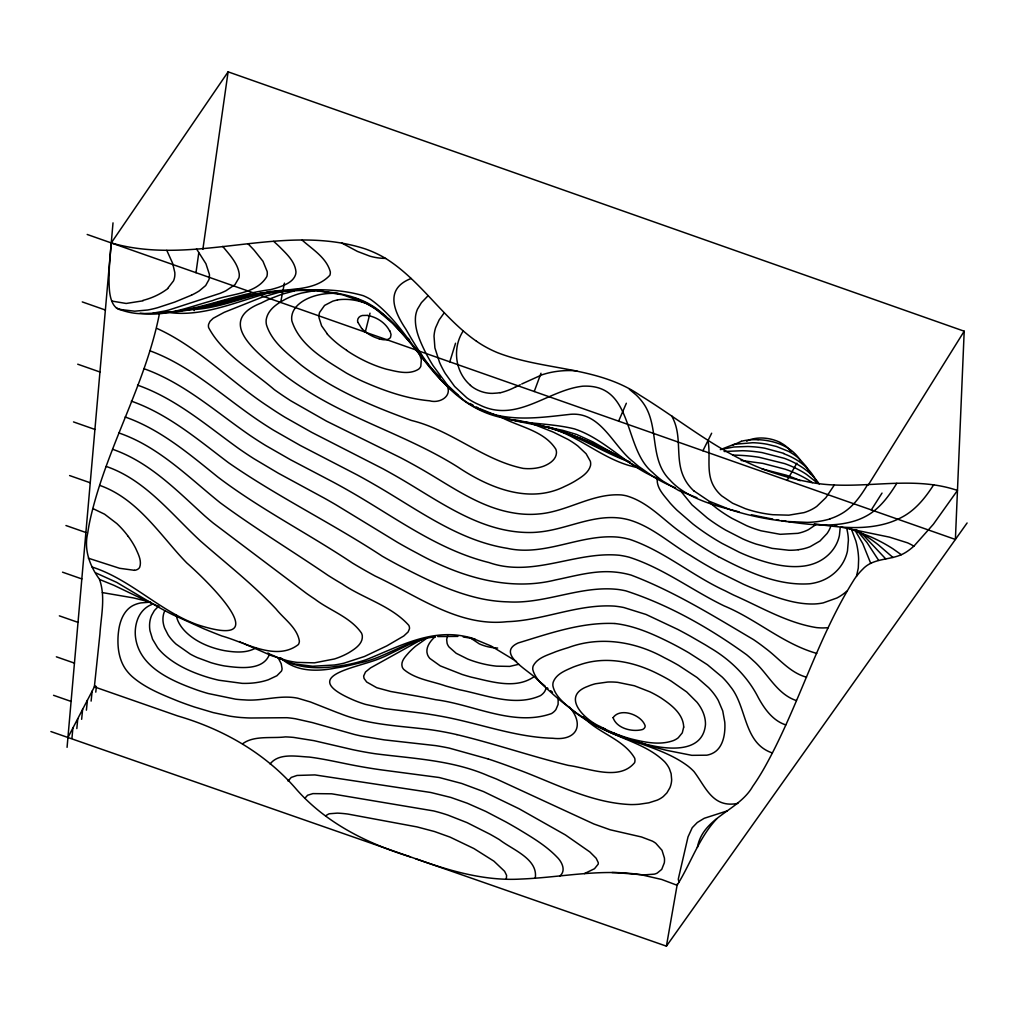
<?xml version="1.0" encoding="UTF-8"?>
<svg xmlns="http://www.w3.org/2000/svg" width="1018" height="1018" viewBox="0 0 1018 1018"><rect width="100%" height="100%" fill="white"/><g stroke="black" fill="none" stroke-linecap="round" stroke-linejoin="round"><path stroke-width="1.5" d="M840.155 528.049L839.43 535.303A67.163 47.642 7.8 0 1 835.994 544.897C831.451 553.487 823.537 560.053 814.464 563.425A42.349 29.789 7.3 0 1 804.665 565.957C787.105 568.388 769.506 563.692 753.065 557.889A151.962 111.815 5.7 0 1 739.208 552.201L722.042 543.383A239.981 181.191 2.9 0 1 692.8 523.901L677.085 510.298A167.563 124.794 5.7 0 1 670.022 502.956C664.461 495.804 656.025 488.004 657.323 478.116M123.407 310.159C112.133 310.312 109.779 296.671 109.282 287.954C108.392 272.913 110.02 257.898 111.255 242.933L228.108 71.845L964.199 331.206L955.393 539.451L87.192 234.471M159.521 313.2C145.879 383.621 107.144 446.737 90.831 516.66A71.922 15.041 -70.3 0 0 87.764 532.859C83.718 549.605 89.686 565.817 99.433 579.191C105.757 596.777 101.062 615.928 99.929 634.036L94.369 686.87L177.717 715.947C223.375 729.257 265.634 753.384 296.811 789.777C326.702 823.562 367.918 843.718 410.369 856.889M67.073 747.339L113.011 222.866M71.985 737.91L72.876 728.023M76.834 728.57L77.775 718.657M81.644 719.319L82.611 709.393M86.403 710.17L87.408 700.219M91.111 701.109L92.142 691.133M95.781 692.138L96.392 686.425M195.99 272.697L198.752 252.998M194.145 310.63L194.591 307.5M202.862 249.372L228.108 71.845M50.9 731.548L666.408 946.155L677.326 883.891M269.579 653.976C263.497 671.256 238.759 667.859 224.367 665.925A80.982 48.94 24.3 0 1 210.841 662.629L197.416 657.653A57.428 34.345 24.1 0 1 190.277 654.09L176.063 644.101A43.469 25.832 24.2 0 1 168.072 634.863L164.598 628.004A50.429 30.044 24.1 0 1 163.096 616.628L163.453 614.63A54.845 32.691 24 0 1 164.763 610.813M280.663 302.435L284.416 283.106M365.258 332.148L370.018 313.175M697.406 847.396C702.738 817.161 738.915 810.862 752.735 786.341A140.522 30.349 -70.8 0 0 764.302 767.992C798.608 706.988 817.11 638.07 854.624 578.809A81.287 20.589 -70.3 0 1 862.513 569.431C873.597 557.101 891.781 560.854 905.027 552.799A151.695 38.9 -67.8 0 0 914.062 545.979L933.379 524.245L957.467 490.434C908.298 473.701 855.922 492.687 805.925 481.399A157.981 95.896 25.6 0 1 775.538 473.459C724.969 457.756 684.452 422.559 640.055 395.315C597.604 366.136 543.828 370.73 497.382 352.622A75.816 47.833 19.1 0 1 476.475 341.234M242.755 743.687C254.067 735.238 271.933 738.61 285.371 736.892A89.559 49.195 20.2 0 1 293.731 737.426L314.002 740.671L352.063 749.515A263.446 169.828 21.7 0 0 375.069 753.727C413.346 758.639 452.679 760.128 488.602 775.932A207.239 109.766 17.4 0 1 496.631 779.101L593.876 823.982L610.176 829.785L641.493 836.974L652.411 841.122A22.205 12.471 13.1 0 1 655.796 843.273L662.018 850.323L664.398 857.945A58.522 32.703 13.8 0 1 664.309 862.844L661.725 869.385L657.195 873.1A18.973 10.536 13.1 0 1 654.307 874.144L643.77 874.907L616.717 872.693A93.656 49.373 13.3 0 0 612.009 872.528M856.482 576.303L858.289 568.044L858.632 559.276A148.335 103.531 10.3 0 0 855.884 541.08L851.341 528.953M449.778 361.848L455.542 343.231M534.234 391.51L540.991 373.25M546.297 688.041L544.745 691.413A29.522 18.528 16.3 0 1 540.431 695.65C514.739 707.128 485.688 694.925 459.818 689.835A866.229 785.018 23.7 0 1 445.617 685.954C431.632 681.029 415.395 679.248 403.739 669.399A10.587 6.553 19.1 0 1 402.25 667.057C400.367 661.344 405.546 656.394 408.956 652.474A167.601 102.118 15.2 0 1 411.005 650.387A185.403 112.565 14.8 0 1 415.637 646.163L427.522 637.726M305.146 797.959L307.576 795.262L312.882 793.607L331.703 793.811L433.681 810.939A99.51 53.19 17.5 0 1 447.831 815.074L467.02 822.62L489.938 834.187A216.758 110.046 18.1 0 1 499.494 839.697C512.118 849.597 538.433 858.861 535.239 878.216M447.653 635.817L446.66 639.457L447.106 643.325A18.273 11.643 18 0 0 448.989 646.952L456.191 653.301L467.669 659.028A72.825 47.49 17.5 0 0 496.542 666.154L509.713 666.408L518.76 664.296M288.056 781.06L291.263 777.421L297.014 775.449L314.906 774.914L430.843 792.5L450.821 797.438L467.326 803.253L485.866 811.461L505.755 821.857A329.17 161.48 18.6 0 1 517.717 828.703C531.498 837.063 545.724 845.322 556.973 857.029C561.821 861.686 566.352 870.555 559.976 875.913M506.29 879.17L506.608 875.391L504.61 871.319L493.921 861.164L473.917 848.554L450.071 837.127L434.431 831.515L417.062 826.921L347.927 814.069A74.416 39.333 18.8 0 0 337.34 813.127L329.603 813.738A15.257 8.246 19.5 0 0 328.61 814.018L326.345 815.354A8.055 4.365 19.6 0 0 325.824 816.232M618.613 421.147L626.35 403.243M270.126 763.958C278.907 752.658 296.569 756.501 309.205 757.048C326.74 759.275 343.906 763.678 361.314 766.694A393.737 264.68 23.2 0 0 381.419 769.888L439.178 777.51L461.676 783.453L483.486 791.559L519.078 808.763L565.435 834.951L589.867 851.964L596.166 858.263L598.24 862.602A14.481 8.004 14.3 0 1 598.19 864.155L594.499 868.723L584.396 873.609M702.916 450.758L711.658 433.223M67.939 737.49L95.018 685.648M463.241 330.926C452.132 347.825 454.944 372.155 470.532 385.351M641.849 874.907L661.662 879.463L677.097 885.266C690.777 863.429 698.921 837.801 716.748 818.777M787.143 480.343L796.878 463.165M834.378 484.912L825.865 497.687L816.754 506.404A45.937 33.454 7 0 1 803.965 512.627L788.785 515.172L772.853 514.714A93.872 69.835 6.9 0 1 745.316 508.656L732.616 503.236L721.698 495.868A44.156 32.296 8.2 0 1 714.102 486.858C705.589 472.721 711.022 455.809 707.943 440.489M867.552 484.708C860.604 496.199 852.537 507.804 840.423 514.319A55.977 40.707 6.2 0 1 830.014 518.798M868.29 484.962L964.199 331.206M871.306 509.916L882.021 493.081M896.82 483.308C888.727 496.3 879.31 509.382 865.338 516.533A61.207 44.474 5.3 0 1 855.387 520.732C833.526 527.604 810.175 524.894 787.932 521.649M933.697 484.759C925.375 497.789 915.309 510.412 901.248 517.551A72.189 52.44 4.1 0 1 886.284 523.545C862.819 530.174 838.005 527.426 814.311 523.774M666.408 946.155L967.1 522.972M444.268 312.717L439.165 319.894L435.64 327.643A57.975 44.627 20.8 0 0 434.024 336.182L434.902 347.889L439.534 362.319A112.667 87.713 18.4 0 0 445.26 373.441L454.588 386.42L466.906 397.873A48.113 36.572 20.2 0 0 479.147 404.706C516.559 423.793 547.506 390.123 582.78 386.191C634.354 383.621 622.812 448.073 652.474 472.339A87.268 65.419 9.4 0 0 662.743 481.018L678.713 490.498L696.936 497.713M428.133 295.665L421.427 302.651L417.507 309.128A42.909 33.123 22.8 0 0 415.535 316.331C414.339 329.005 419.938 341.03 425.359 352.126A201.526 161.62 15.5 0 0 433.146 365.767L447.424 385.033L462.643 399.336A65.661 50.175 20 0 0 475.724 407.404C505.348 423.055 539.031 417.762 570.678 414.288C601.396 411.896 612.836 446.24 633.616 462.108A138.066 105.821 8.5 0 0 638.833 466.537L653.492 476.857A120.518 91.874 9.1 0 0 675.418 487.762M167.652 288.45L173.493 280.904A30.425 21.48 34 0 0 174.829 272.582L172.666 263.382L166.787 250.364M158.401 606.359L154.367 610.558L151.631 615.381A73.207 43.367 23.7 0 0 150.015 620.738L149.735 622.583A67.722 40.084 23.8 0 0 150.015 630.88L152.573 639.24L157.612 647.652A46.014 27.053 24.2 0 0 163.542 654.141C175.44 664.945 190.391 671.727 205.547 676.614A106.165 64.121 24.3 0 0 218.921 680.24L242.195 683.358A79.875 47.77 24 0 0 255.951 682.658L259.196 682.136A84.214 50.416 24.1 0 0 268.345 679.757L276.871 675.761L281.413 671.167A18.922 11.249 22.5 0 0 282.088 668.686L281.222 663.749L278.207 657.933M533.241 677.275C514.828 689.39 491.185 681.551 471.232 677.135A161.468 108.392 17.7 0 1 462.147 674.463L440.272 665.887L429.825 658.417A16.81 10.574 18.4 0 1 427.484 654.561C425.499 649.14 428.654 643.516 432.217 639.571A67.213 42.247 17.1 0 1 435.182 636.683M815.991 524.55L808.445 529.665A39.995 28.695 7.3 0 1 797.921 533.33L780.233 534.31L761.095 530.811A91.353 66.997 6.7 0 1 746.601 525.67L732.031 518.366A142.609 106.356 5.3 0 1 716.303 507.995L709.139 502.167M732.553 445.324L741.295 441.341M255.976 647.842C246.623 653.391 234.993 652.334 224.698 650.68A61.233 37.106 24.3 0 1 216.338 648.721C204.974 645.488 193.967 640.106 185.518 631.707A38.162 22.892 24.2 0 1 176.305 614.961M721.813 449.091L734.131 444.293L752.849 442.715A69.16 50.035 8.2 0 1 767.127 444.242L776.454 446.482L788.377 451.292A50.76 37.004 7.9 0 1 799.626 459.08L805.912 466.193A45.785 33.403 7.7 0 1 808.852 471.385M746.678 441.239L747.746 440.641M411.17 278.474C384.88 288.565 393.279 310.337 405.788 329.069C427.853 367.485 456.408 408.587 502.968 417.864C526.357 424.404 551.043 423.017 574.534 428.922C605.646 439.267 627.266 466.715 657.882 478.422M521.738 383.99L542.06 374.789A78.564 58.535 15.6 0 1 576.85 370.845M520.274 384.753L515.108 387.324M191.511 295.156L174.752 302.079L157.854 307.627A165.31 116.23 38.1 0 1 147.852 309.981L134.656 311.19L121.791 309.676A42.998 29.84 34.2 0 1 116.485 308.11M151.682 604.539C144.391 607.288 139.135 613.879 136.959 621.222A102.843 60.622 23.2 0 0 135.483 628.259A97.893 57.67 23.3 0 0 135.369 635.779C138.283 667.095 171.787 680.953 197.556 690.191A145.027 88.032 24.5 0 0 208.181 693.512L235.578 699.175A97.079 57.81 23.9 0 0 244.498 699.888C260.939 701.275 277.087 695.625 293.489 697.521A37.539 21.671 21.1 0 1 297.765 698.221L310.477 701.987L336.245 712.155A208.932 135.127 20.7 0 0 340.305 713.656C368.796 725.058 399.718 725.821 429.761 729.601A180.606 99.115 17.2 0 1 456.929 734.627M422.33 639.139L370.539 667.897L365.5 672.007L363.655 676.054L364.05 678.433L366.684 682.022L376.762 687.723L390.734 691.489L418.716 696.414A328.216 172.144 17.3 0 1 435.717 699.722C473.434 704.456 513.606 726.992 551.514 713.567A29.242 18.146 15.9 0 0 555.943 709.533L558.106 704.38L558.157 698.641M748.294 440.374L748.879 440.12A20.525 15.219 7.7 0 1 750.673 439.458C760.497 436.595 771.351 438.122 780.462 442.55M425.549 638.159L410.19 643.974L385.186 656.228A223.782 144.823 25.5 0 1 377.614 659.359C352.953 668.737 297.752 676.41 354.353 700.409A71.833 44.232 20.1 0 0 365.462 704.38L384.282 708.541L420.179 712.931A234.369 126.932 17.1 0 1 426.275 713.783A218.743 119.284 17.2 0 1 438.516 715.807C476.78 722.309 513.683 737.185 552.799 738.266C576.608 741.053 584.65 725.134 569.736 707.294M143.042 300.806L126.168 303.466L111.725 301.048M720.299 449.612L733.762 447.004L747.81 446.495A85.728 61.436 8.5 0 1 764.696 448.187L783.745 453.328M727.336 810.862L704.227 818.294L697.279 822.506L692.253 827.685L688.015 836.898L678.433 878.445A35.172 19.317 11.6 0 0 678.332 879.476L678.981 882.046M264.247 292.84C238.428 299.152 213.246 310.07 186.218 309.739M273.575 291.632C238.136 300.488 202.595 318.507 165.171 311.941M294.317 290.919L282.05 294.227L270.177 298.758A201.755 143.322 22.7 0 0 261.104 303.084C220.27 318.939 248.685 345.42 269.426 363.032A244.307 194.387 27.3 0 0 305.235 389.538C353.411 420.561 409.44 436.455 457.858 467.046C488.665 487.609 528.966 504.444 564.812 486.388A136.565 102.245 20.2 0 0 574.47 481.45C580.731 477.518 588.264 473.37 590.465 465.786A17.395 12.712 15.7 0 0 590.351 461.281L586.126 453.761L577.868 446.011A70.955 50.951 17.1 0 0 568.108 439.471L553.283 432.103L533.165 424.112M285.015 290.614L262.008 297.256L224.214 312.335L213.182 318.29L210.001 321.357L208.601 324.309A12.343 8.755 30.5 0 0 208.614 327.592C222.853 354.34 251.879 370.272 274.224 389.576A298.414 240.63 27.6 0 0 290.944 400.876L326.447 421.108L400.685 457.756A379.905 225.754 22.7 0 1 423.412 470.291C451.75 486.731 479.262 506.913 512.245 512.716A76.299 55.392 18 0 0 538.967 513.95C567.306 511.621 592.463 492.979 621.336 494.939A30.26 21.48 13.6 0 1 626.719 495.919C649.217 502.51 664.652 521.572 683.574 534.259A346.082 265.762 -0.6 0 0 718.403 556.655M267.709 292.077L270.381 291.542M263.204 292.688L214.022 305.565L193.051 308.899M267.047 292.001L267.429 291.937A173.544 122.415 24.7 0 1 269.541 291.593M798.252 549.733L801.433 549.224A41.789 29.7 7.3 0 0 810.175 546.666L819.961 541.016L827.036 533.534A56.664 40.491 7.6 0 0 830.523 527.069M435.348 636.835C413.944 638.986 395.493 650.489 375.858 658.137A202.366 130.571 25 0 1 365.424 661.598L345.802 666.23A393.241 262.746 30 0 1 335.736 668.012C317.018 671.753 295.614 671.944 280.79 657.959M314.689 290.639L301.443 293.095A103.378 75.421 25.6 0 0 296.467 294.584A105.567 76.974 25.5 0 0 286.554 298.63C277.978 303.084 267.938 309.192 266.22 319.576A24.61 17.968 28.8 0 0 266.462 324.793C271.87 342.264 287.878 353.844 301.252 365.169C334.108 390.416 372.804 406.386 411.45 420.459C451.534 430.143 483.117 460.238 523.227 468.407A42.145 31.011 18.1 0 0 543.676 466.18C549.415 463.89 556.019 459.792 556.464 452.972A16.034 11.745 17.1 0 0 555.841 449.218C543.51 429.787 517.309 426.796 498.667 415.802M267.556 292.255L273.18 291.632M724.129 451.483L742.516 450.707A103.632 73.474 8.8 0 1 762.088 452.59L784.28 458.316A69.797 50.187 8.3 0 1 808.661 472.199L810.43 473.752M134.401 570.309L119.64 568.298L88.324 558.208M437.74 636.555L457.922 636.403M187.299 309.561L209.034 306.125L247.692 295.844A207.405 144.531 23.9 0 1 264.209 292.675M274.313 291.517L288.145 290.639M179.626 310.77L200.94 307.627L246.331 295.971A233.326 160.971 23.4 0 1 261.919 293.337C283.857 287.572 313.239 293.044 329.845 275.293A12.356 9.366 29.8 0 0 330.303 271.806C326.485 257.656 312.475 249.397 302.168 240.146M191.842 308.988L186.981 309.23M828.181 627.737L823.091 627.941A43.24 29.204 7 0 1 816.296 627.572C786.85 622.774 760.675 606.982 733.711 595.11A564.837 441.927 -8.4 0 1 725.223 590.834C692.316 575.794 664.232 551.132 629.849 539.413A53.483 36.559 13.6 0 0 617.697 537.122C580.235 533.852 545.075 556.719 507.333 548.333C457.973 540.494 417.444 509.369 375.248 485.052A428.145 243.429 23.4 0 0 357.343 474.999L300.183 445.4L273.626 430.245A335.113 268.676 27.7 0 1 256.841 419.378C222.026 395.569 190.315 365.666 150.13 350.879M737.897 803.38C712.625 808.419 705.881 787.194 693.983 771.555A56.715 33.53 12.8 0 0 687.939 766.083C667.579 750.839 642.218 745.278 619.198 735.429M149.544 602.211L140.917 602.898A42.527 24.903 24.9 0 0 135.292 604.501C124.438 608.586 119.831 620.573 118.572 631.249A187.541 110.657 21.6 0 0 117.948 641.773C118.024 652.347 120.569 663.38 127.479 671.664A38.633 22.027 24.5 0 0 132.149 676.576C145.383 688.117 162.053 694.607 178.099 701.135A237.639 148.106 25.1 0 0 194.667 707.077L213.169 712.587L229.661 716.112A106.139 62.645 23.8 0 0 241.151 717.537L246.852 717.881A123.496 73.321 24 0 0 251.039 717.995L286.987 717.715A72.253 40.478 20.6 0 1 295.411 718.759L312.31 722.564L354.328 734.449A158.821 99.09 20.8 0 0 362.052 736.179L384.142 739.857L435.653 745.621A145.765 80.358 17.3 0 1 449.32 748.128L488.246 758.983M163.783 312.182C188.025 313.035 210.828 303.593 234.089 298.274A302.486 204.071 21.7 0 1 250.861 294.927C287.801 291.11 326.88 285.091 363.184 295.665A40.262 30.133 26.9 0 1 370.336 299.241C404.388 323.151 420.294 364.66 452.539 390.67M385.593 258.407L382.679 258.317A51.893 41.204 29.9 0 1 369.967 256.192L357.445 251.421L341.564 242.92M497.637 648.033L496.657 647.995A32.207 20.882 17.4 0 1 479.313 643.872L470.481 637.955M153.082 313.137C193.458 313.277 230.959 294.698 270.775 289.57A153.947 115.556 36.8 0 0 279.008 287.165C285.422 284.786 293.133 281.846 295.525 274.771A17.09 12.763 31 0 0 295.945 271.666C294.927 261.181 286.287 253.686 279.365 246.585A160.653 112.731 31.7 0 0 275.56 243.06L273.677 241.355M314.308 290.334L310.821 290.079A188.305 132.2 24.3 0 0 290.27 289.761M614.834 623.512C581.672 622.023 549.529 633.438 518.175 642.969C494.913 653.569 530.48 671.346 537.771 680.088M741.091 460.441L762.813 463.394L785.323 469.26A92.333 65.33 8.6 0 1 806.994 479.173L812.428 482.621M785.272 521.42L807.287 522.387A68.435 50.047 6.2 0 0 830.077 518.9M317.794 290.639L342.773 294.838L363.884 302.371A68.906 50.747 26.5 0 1 376.876 309.994L392.592 323.304L409.949 341.997M633.769 873.8C596.077 869.41 558.577 877.567 520.974 879.043C484.746 881.232 449.447 870.772 415.7 858.747M367.791 315.364L362.332 315.491A8.882 6.693 26.5 0 0 357.738 322.35M614.999 623.525C635.156 625.854 653.861 634.405 671.791 643.452A244.893 145.599 15.1 0 1 689.084 652.945L707.421 664.729L722.284 677.148A97.499 61.08 12.8 0 1 730.415 686.577C747.174 706.963 743.28 743.28 772.382 752.964M140.153 313.2C165.107 317.196 188.915 306.952 212.546 300.615C230.246 293.413 256.002 294.762 266.856 276.527A19.444 14.341 31.8 0 0 267.187 271.551L262.975 261.27L254.156 250.212A139.479 97.639 32.5 0 0 251.853 247.743L247.896 243.684M638.782 467.746C604.934 462.057 579.624 435.119 546.386 426.898M635.13 873.94L640.513 874.678M786.647 521.432L781.519 520.605M816.729 653.403C783.224 643.961 756.349 619.211 724.231 605.939C692.151 590.453 663.227 568.108 629.099 557.19A57.059 38.493 13.6 0 0 619.389 555.268C575.437 551.005 532.91 577.969 488.894 562.521C437.88 549.873 395.417 517.551 350.586 491.77A398.585 226.989 23.7 0 0 333.077 482.048L290.614 459.792L265.8 445.579A329.959 261.002 27.4 0 1 250.059 435.45C215.6 411.756 183.8 382.806 143.767 368.631M776.467 519.727L778.986 520.173M762.113 468.942L786.189 475.177A105.732 74.136 8.9 0 1 800.237 480.712M841.148 527.159L889.516 537.148L907.509 542.823A46.866 32.067 4.5 0 1 913.846 546.17M835.091 525.822L837.521 526.357M456.929 734.64C494.443 743.611 530.951 756.272 568.426 765.421C588.569 768.056 619.109 781.531 634.621 762.647A20.627 12.407 13.6 0 0 634.698 758.194C623.385 738.801 597.986 733.265 583.212 716.799M739.119 511.876C718.224 506.468 696.503 501.06 678.802 488.106A66.005 48.915 9.3 0 1 669.831 479.885C649.7 460.034 658.773 429.227 645.387 406.398A58.459 43.901 15.1 0 0 636.212 395.022L629.417 389.334M379.23 338.93L382.386 339.579A12.178 9.175 25.7 0 0 387.96 339.35L389.347 338.574A6.592 4.963 25.5 0 0 390.556 337.225L391.039 334.566L389.894 330.774M538.077 425.002C568.591 431.072 596.23 445.4 623.754 459.258M514.574 419.772C555.51 427.344 594.576 441.265 630.206 462.948M806.498 677.186C789.764 672.694 778.821 658.124 765.396 648.262A176.559 109.868 12.9 0 0 753.447 639.571C713.809 616.195 674.209 591.445 631.071 575.081A59.451 39.613 13.5 0 0 614.134 572.001C594.27 570.233 574.903 575.997 555.65 579.904C508.198 591.776 459.194 576.341 417.558 553.398A481.896 399.247 14.8 0 1 397.478 542.339L335.622 504.61A365.462 208.677 23.8 0 0 323.711 497.815L278.359 473.23L253.889 458.685A321.141 250.161 26.9 0 1 238.581 448.454C206.336 425.257 175.592 398.483 137.532 385.135M150.651 602.185L133.447 597.91L102.373 592.591M547.748 427.089L549.949 427.738M551.056 428.069L579.242 438.045L622.494 458.469M111.255 242.933C194.616 267.021 282.202 221.924 365.36 248.952A76.566 49.157 14.5 0 1 385.898 258.597C420.918 280.574 442.665 317.731 476.475 341.234M549.338 427.369C576.964 434.928 600.875 451.279 627.521 461.218M731.14 510.043L709.381 501.314L693.92 490.905M497.446 415.764L517.106 421.21L562.738 430.321L576.57 434.444L592.921 441.876L641.862 469.553M796.432 700.6C776.721 694.111 767.979 673.394 753.18 660.555A131.78 82.802 12.6 0 0 746.627 654.752C709.75 628.144 669.195 604.972 625.892 590.873A59.171 38.989 13.5 0 0 617.837 589.435C580.616 585.274 545.419 604.094 508.147 601.88A109.511 75.879 18.3 0 1 482.977 599.055C453.341 593.01 425.969 579.357 399.285 565.563A502.319 415.077 15.5 0 1 382.348 556.248C332.161 523.277 277.863 496.962 228.541 462.732C197.963 439.636 168.046 413.995 131.335 401.143M77.724 364.202L99.942 372.003M73.5 421.923L94.916 429.431M69.593 475.559L90.246 482.786M65.941 525.517L85.894 532.503M62.531 572.18L81.822 578.924M59.349 615.852L78.017 622.367M56.359 656.814L74.454 663.125M53.547 695.307L71.095 701.427M82.267 301.913L105.376 310.019M496.3 415.382L479.567 408.574M848.274 528.062L869.996 536.537A135.012 90.335 7.6 0 1 892.862 548.74L901.324 554.721M125.15 416.998C160.5 429.405 189.361 454.092 218.107 477.238C260.544 509.344 308.225 533.521 352.432 563.03A495.486 403.243 16.8 0 0 375.222 576.073C417.087 595.543 458.354 627.152 507.028 621.693C543.459 620.56 577.893 603.75 614.516 606.117A58.853 38.34 13.5 0 1 623.856 607.542L646.048 614.465L677.784 629.417A377.118 214.582 16.4 0 1 690.229 636.135L705.181 644.776A245.262 147.05 14.9 0 1 709.877 647.677C730.288 659.588 747.696 676.601 758.397 697.788C764.62 709.101 772.891 720.706 785.731 724.892M106.305 466.46C145.523 479.962 171.228 514.09 200.686 541.194C226.111 563.425 252.871 584.281 276.031 608.968C284.06 619.084 297.141 627.572 299.368 641.047A19.253 11.72 22.6 0 1 298.389 644.534C276.247 661.751 245.02 642.396 221.873 635.983A605.786 467.644 30.5 0 1 203.918 628.806L172.538 614.617A236.036 155.907 26 0 1 155.512 605.481L116.765 582.398L95.921 572.969M92.065 567.013C127.339 578.326 154.125 605.379 187.376 620.636A99.637 61.996 25.2 0 0 197.021 624.581C278.347 651.075 209.937 583.238 186.778 562.941A316.356 222.853 21.7 0 1 179.232 554.886C155.932 528.686 134.261 497.573 99.764 485.395M99.56 579.471L113.978 585.337L144.938 600.187A548.409 410.916 31.1 0 0 156.212 605.366L159.024 606.613M112.667 449.307C149.29 461.956 176.699 490.434 204.694 515.833A274.287 198.103 24.1 0 0 213.322 523.137L306.418 593.354A259.272 183.66 20.3 0 0 314.956 599.182C330.074 610.724 350.345 616.997 361.466 633.043A17.726 11.045 21.1 0 1 362.306 635.766C363.044 643.961 354.748 649.051 348.716 652.767A117.795 73.83 23.7 0 1 334.502 658.951L314.435 662.845L297.116 662.4A64.159 39.587 22.7 0 1 287 660.567L271.551 655.656L244.994 644.076M92.842 508.542L104.587 514.192L116.879 523.596A74.492 44.245 28.1 0 1 128.255 536.448M157.065 328.496C198.586 347.329 230.488 381.775 268.345 406.526A326.485 263.662 27.8 0 0 285.18 417.367L311.839 432.434L382.946 468.789A423.03 243.798 23.1 0 1 396.969 476.64C439.165 500.843 481.132 533.801 532.401 532.478A88.375 63.714 18.1 0 0 539.184 531.994C566.644 529.347 592.489 514.434 620.573 518.149A46.154 32.054 13.6 0 1 628.933 519.842C652.029 526.548 669.933 543.523 690.319 555.446A511.685 400.825 -6.9 0 0 717.563 571.467L743.471 584.256A365.398 280.141 -0.7 0 0 758.499 590.58C776.454 597.426 795.109 604.603 814.642 603.967A42.603 29.242 7.1 0 0 823.231 602.885L836.974 597.973A58.904 40.695 7.3 0 0 846.645 591.267M118.941 432.968C158.541 446.571 188.215 477.009 220.104 502.676C255.047 528.418 292.242 550.954 328.089 575.412A380.134 289.875 19.2 0 0 342.086 583.912C363.591 598.546 391.166 605.659 408.791 625.332A11.783 7.482 19.9 0 1 409.465 628.793L408.116 631.962L403.79 635.983L386.878 645.857L364.469 656.483L344.046 663.163A130.737 82.573 23.6 0 1 334.248 665.009L312.653 666.256L295.195 664.054A51.854 31.838 22.3 0 1 287.369 661.827L270.508 654.37M530.06 422.928L531.612 423.526M354.608 297.943L362.993 301.544A75.905 55.735 26.5 0 1 376.087 309.027L385.886 316.471M613.332 733.838L622.342 737.261A146.045 94.941 12 0 0 640.996 742.936C662.107 748.994 702.624 755.814 705.474 724.574A66.883 41.56 12.9 0 0 704.278 715.807A65.114 40.478 12.9 0 0 697.025 702.267L686.705 691.96L671.066 681.029A123.534 75.396 14 0 0 659.308 674.565C635.168 661.967 606.232 655.579 579.84 664.767A113.011 69.389 12.8 0 0 573.198 667.083C565.741 670.391 556.312 673.763 553.232 682.124A24.483 15.41 14.7 0 0 552.927 685.979C555.281 697.05 565.55 704.1 573.541 711.137A128.268 82.776 12.2 0 0 613.345 733.825M610.469 732.184L628.004 739.017L652.207 746.538A397.923 286.822 8.6 0 0 666.561 750.33L691.82 755.331L706.823 755.191A23.338 14.303 11.5 0 0 712.345 753.422C720.884 749.452 724.04 739.513 724.727 730.809A133.434 82.942 14.2 0 0 724.778 722.169L722.742 710.946L718.288 700.448A83.145 51.893 12.9 0 0 708.655 687.672L697.025 677.492L678.688 665.428A175.185 105.974 14.5 0 0 664.258 657.653C635.143 641.505 599.984 635.805 568.248 647.626A247.654 145.93 11.5 0 0 558.475 650.756A225.78 134.121 11.7 0 0 555.548 651.787C547.569 655.185 537.44 657.615 533.203 665.937A19.622 12.458 15.4 0 0 532.821 669.742C535.71 680.533 545.775 687.226 553.423 694.632A422.903 294.953 4.9 0 0 561.592 701.555L576.328 712.956L588.684 721.037A140.993 91.455 12 0 0 604.832 729.626C624.772 740.226 648.288 745.583 664.703 761.82A43.71 26.048 13.3 0 1 669.411 768.768L671.129 773.705L671.664 779.75A65.788 39.168 13.8 0 1 669.92 787.716L666.905 792.895L663.303 796.534A42.387 25.132 13.3 0 1 657.246 800.135L648.822 802.82L639.126 804.245A68.83 41.242 13.6 0 1 630.893 804.576C589.804 802.947 553.105 782.269 515.197 768.552A324.169 164.738 17.3 0 0 488.246 758.97M626.948 460.683L630.155 462.07M613.498 732.998L616.348 734.232M239.446 641.544L240.833 642.167M242.22 642.803L243.607 643.44M476.36 406.971L478.498 408.04M602.414 727.743L605.125 729.092M267.836 652.971L269.185 653.683M602.376 727.87L605.023 729.308M855.451 529.971L864.511 535.15A128.701 86.988 8.1 0 1 874.411 541.831A137.71 92.854 8.4 0 1 878.343 544.846L892.977 557.495M718.428 556.63C746.423 571.327 777.205 585.961 809.577 583.785A41.916 29.14 7.2 0 0 817.212 582.271C829.568 578.924 840.397 569.94 845.271 558.017A79.137 55.672 8.1 0 0 847.472 550.942L848.388 540.214A101.698 71.718 8.9 0 0 847.498 531.981L846.912 529.271M280.472 658.264C296.976 668.393 317.094 668.953 335.762 666.472A193.484 124.463 24.9 0 0 349.836 664.143A174.689 111.865 24.4 0 0 365.895 659.791C397.224 647.384 429.316 629.111 464.348 636.275A50.035 31.329 17.8 0 1 472.263 638.184L491.121 646.023L513.861 659.817M514.752 660.428L516.546 661.636M455.759 393.355L457.935 395.124M538.7 680.851L545.19 686.183M547.035 687.697L547.951 688.461M550.7 690.738L552.532 692.265M388.214 318.469L402.988 332.861M817.06 482.748L806.294 474.235A80.689 57.568 8.4 0 0 784.662 463.61L759.135 457.298A123.28 86.415 9.1 0 0 733.011 455.122M440.234 377.258C417.355 355.371 401.321 326.714 375.477 307.894A58.7 43.456 26.6 0 0 365.157 301.85C346.756 293.057 326.027 291.237 305.922 290.55A252.795 173.429 22.9 0 0 291.619 290.537M857.296 530.836L866.942 542.441L878.649 560.371M408.154 338.358L409.605 339.923M885.736 558.907L863.977 535.824A116.014 79.264 8.2 0 0 856.087 529.589M361.746 328.585L357.916 322.35M421.745 355.371L413.321 345.84M327.414 334.044L321.586 325.824L319.028 317.769A22.409 16.733 27.4 0 1 319.588 312.424L324.564 305.425L332.695 301.201A41.293 30.782 26.6 0 1 337.429 300.043M222.726 246.394C229.406 254.678 237.754 263 239.243 274.007A21.034 15.308 32.4 0 1 238.95 277.838L234.954 284.684L225.971 290.728A138.766 100.604 37 0 1 219.952 293.4L168.95 309.994A248.876 175.999 40.8 0 1 165.196 310.935L152.395 313.251L140.102 313.671A57.924 40.453 34.4 0 1 121.549 310.146M196.525 248.914L205.929 263.738L209.377 274.275A24.177 17.357 33.2 0 1 208.919 279.695L205.674 285.549L199.197 290.944A125.914 89.711 36.8 0 1 191.499 295.144M854.649 529.64L862.742 543.587L870.734 563.387M680.139 490.32L691.985 504.864L707.395 518.06A183.265 137.265 4.4 0 0 725.669 530.111L742.885 538.955A116.714 85.614 6.3 0 0 756.081 544.07L772.153 548.371L788.899 550.254A48.279 34.421 7.3 0 0 798.252 549.745M800.339 460.632C794.358 450.121 782.791 444.09 771.351 441.456A51.956 37.946 8 0 0 758.079 439.674M418.602 351.795L421.337 359.519L420.816 366.289A13.934 10.422 23.9 0 1 418.563 369.216C408.88 375.273 396.562 371.468 386.306 369.152A97.041 74.785 26.1 0 1 372.792 364.482L368.91 362.828A115.428 89.686 26.3 0 1 346.54 350.383M446.762 385.046C452.87 396.295 439.661 403.701 429.698 400.812C406.436 398.7 384.053 390.759 362.802 381.381A196.474 156.479 26.7 0 1 346.425 373.084C325.544 359.978 299.865 345.942 291.873 320.937A26.239 19.393 28.1 0 1 291.784 316.242C292.866 307.843 300.221 302.079 307.411 298.681A68.257 50.391 26.4 0 1 331.321 293.362A66.997 49.488 26.4 0 1 338.078 293.438M463.228 636.988A71.311 44.207 17.6 0 1 475.164 639.317M810.353 473.79A62.073 44.703 8 0 1 819.197 483.957M337.365 299.916A48.546 36.114 26.4 0 1 365.118 303.084M365.169 302.88A61.373 45.39 26.2 0 1 366.798 303.491M346.642 350.256A82.382 63.052 26.5 0 1 327.274 334.12M783.567 453.646A57.313 41.522 8 0 1 815.812 480.318M379.243 338.816A29.866 22.663 26.1 0 1 361.81 328.534M367.791 315.542A24.368 18.235 26.1 0 1 389.563 330.837M741.257 441.29A43.736 32.067 8 0 1 758.079 439.763M780.361 442.677A26.303 19.431 7.5 0 1 790.846 451.661M134.414 570.334A12.801 7.724 26.8 0 0 139.644 567.37C142.036 560.867 138.219 554.059 135.636 548.244A91.671 54.069 28.2 0 0 128.293 536.435M167.779 288.578A117.312 82.114 37 0 1 142.813 300.437M671.664 415.878A63.001 47.172 14.1 0 1 674.832 422.839C681.347 440.616 675.507 460.76 684.172 477.989A53.992 39.702 8.9 0 0 693.869 490.93M785.285 521.318A219.583 171.508 4.5 0 1 731.178 509.954M470.405 385.44A26.71 20.258 20.5 0 0 492.534 393.381L497.255 393.05A40.924 31.214 20.8 0 0 500.016 392.617M515.006 387.222A79.124 61.029 22.2 0 1 500.131 392.821M772.751 519.053A609.069 537.097 -14.5 0 1 751.424 514.726M473.192 405.266A92.18 71.324 19.7 0 1 470.087 403.472M613.091 717.665C616.666 728.544 632.483 732.349 642.651 729.473A8.895 5.484 13 0 0 645.183 725.961C641.722 714.789 620.267 707.154 613.091 717.665M683.702 727.094L682.289 732.845L678.255 737.77A28.466 17.599 12.5 0 1 673.203 740.659C659.651 745.418 644.865 742.326 631.351 738.979A96.265 61.347 12.6 0 1 600.276 726.547C584.943 720.019 560.282 696.337 587.819 686.348A53.878 33.403 13.4 0 1 595.492 683.765L607.708 682.035A48.444 30.095 13.4 0 1 617.684 682.34L634.379 685.763L649.917 691.833A78.984 48.419 13.6 0 1 661.089 698.004C671.155 704.761 683.282 713.809 683.702 727.094"/></g></svg>
